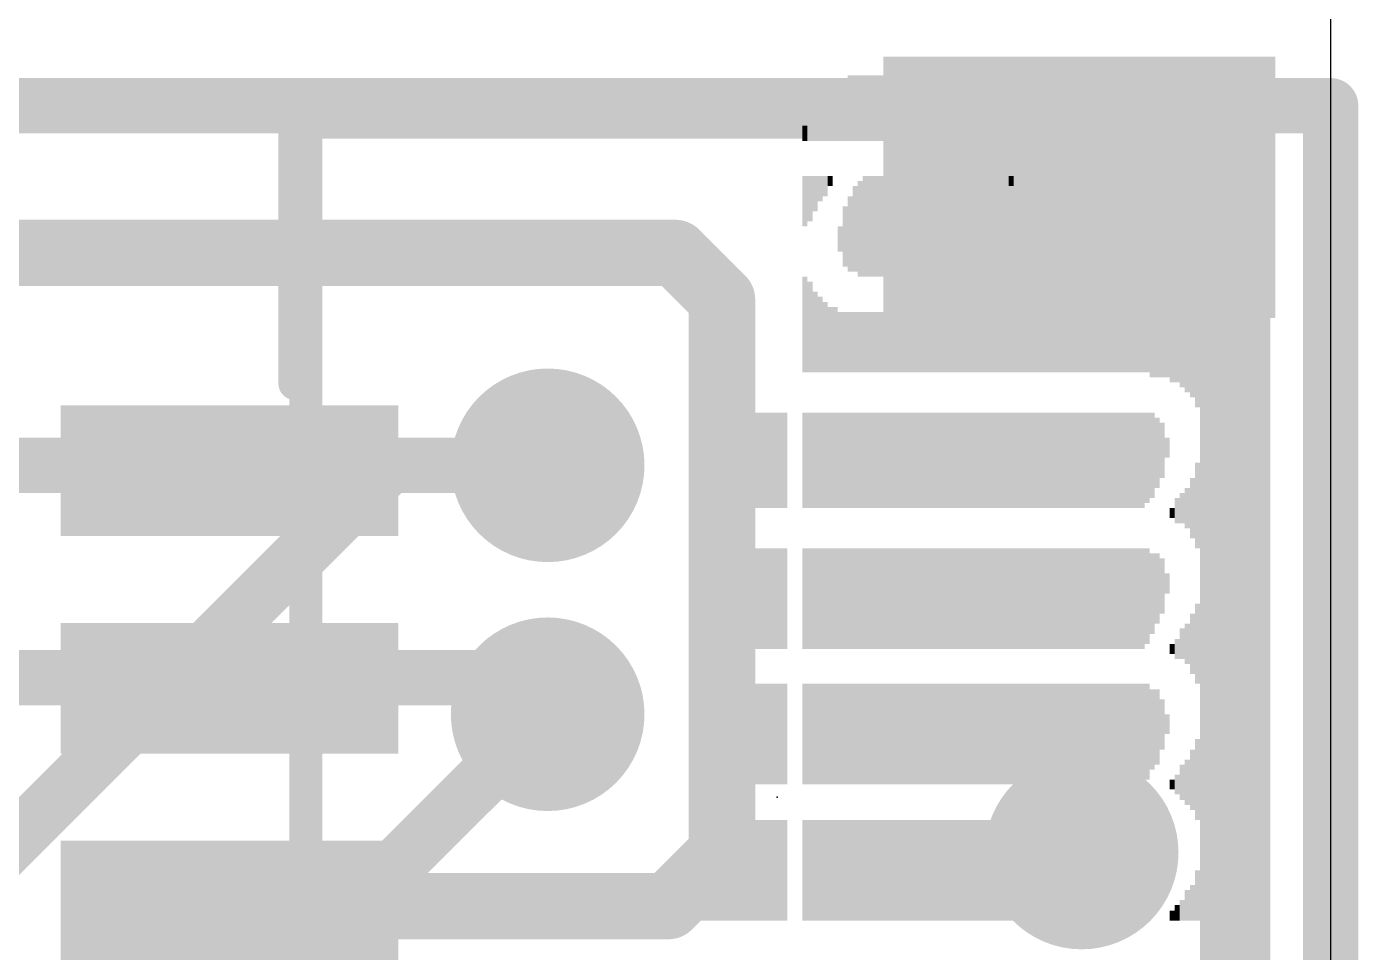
# Model space of a CAD drawing. Extents: x -8.6 to 30.2, y -8.2 to 38.7.
# Drawn here: x 19.41 to 25.53, y 7.54 to 11.79 of the extents above; entities that cross this region are included whole.
import ezdxf

# ---------------------------------------------------------------- set-up
doc = ezdxf.new("R2010")
doc.units = 0
for name, color, linetype in [('1', 12, 'CONTINUOUS'), ('16', 5, 'CONTINUOUS'), ('18', 110, 'CONTINUOUS'), ('20', 53, 'CONTINUOUS'), ('21', 40, 'CONTINUOUS'), ('22', 6, 'CONTINUOUS'), ('23', 40, 'CONTINUOUS'), ('47', 253, 'CONTINUOUS'), ('51', 253, 'CONTINUOUS')]:
    doc.layers.add(name, color=color, linetype=linetype)

# ---------------------------------------------------------------- blocks, each defined once
blk = doc.blocks.new('RECT')
blk.add_solid([(-0.5, -0.5), (0.5, -0.5), (-0.5, 0.5), (0.5, 0.5)])
blk = doc.blocks.new('ROUNDV')
at = {"const_width": 0.5}
blk.add_lwpolyline([(0, -0.25, 1), (0, 0.25, 1), (0, -0.25)], format="xyb", dxfattribs=at)

msp = doc.modelspace()

# ---------------------------------------------------------------- linework, layer by layer
at = {"layer": '1'}
for points, const_width in [([(0, 11.43), (25.4, 11.43)], 0.254), ([(25.4, 11.43), (25.4, 0)], 0.254), ([(18.086, 10.754), (22.393, 10.754)], 0.3048), ([(22.393, 10.754), (22.606, 10.541)], 0.3048), ([(22.606, 10.541), (22.606, 8.001)], 0.3048), ([(19.177, 9.779), (20.322, 9.779)], 0.254), ([(20.322, 9.779), (20.346, 9.755)], 0.254), ([(20.346, 9.755), (20.37, 9.779)], 0.254), ([(20.37, 9.779), (21.8059, 9.779)], 0.254), ([(18.086, 8.804), (20.297, 8.804)], 0.254), ([(20.297, 8.804), (20.346, 8.755)], 0.254), ([(21.6379, 8.804), (20.297, 8.804)], 0.254), ([(21.8059, 8.636), (21.6379, 8.804)], 0.254), ([(22.606, 8.001), (22.36, 7.755)], 0.3048), ([(22.36, 7.755), (20.346, 7.755)], 0.3048)]:
    msp.add_lwpolyline(points, dxfattribs=dict(at, const_width=const_width))
for points, const_width in [([(25.4635, 11.43, 1), (25.3365, 11.43)], 0.127), ([(25.4, 11.3665, 1), (25.4, 11.4935)], 0.127), ([(22.4469, 10.8079, 1), (22.3391, 10.7001)], 0.1524), ([(22.393, 10.6778, 1), (22.393, 10.8302)], 0.1524), ([(22.6822, 10.541, 1), (22.5298, 10.541)], 0.1524), ([(22.5521, 10.4871, 1), (22.6599, 10.5949)], 0.1524), ([(20.3669, 9.8239, 1), (20.2771, 9.7341)], 0.127), ([(20.37, 9.8425, 1), (20.37, 9.7155)], 0.127), ([(20.322, 9.7155, 1), (20.322, 9.8425)], 0.127), ([(20.4149, 9.7341, 1), (20.3251, 9.8239)], 0.127), ([(21.8059, 9.7155, 1), (21.8059, 9.8425)], 0.127), ([(20.3011, 9.7999, 1), (20.3909, 9.7101)], 0.127), ([(20.3011, 9.7101, 1), (20.3909, 9.7999)], 0.127), ([(20.3419, 8.8489, 1), (20.2521, 8.7591)], 0.127), ([(20.297, 8.8675, 1), (20.297, 8.7405)], 0.127), ([(20.297, 8.7405, 1), (20.297, 8.8675)], 0.127), ([(21.6828, 8.8489, 1), (21.593, 8.7591)], 0.127), ([(21.6379, 8.7405, 1), (21.6379, 8.8675)], 0.127), ([(20.3011, 8.7101, 1), (20.3909, 8.7999)], 0.127), ([(21.761, 8.5911, 1), (21.8508, 8.6809)], 0.127), ([(22.6599, 7.9471, 1), (22.5521, 8.0549)], 0.1524), ([(22.5298, 8.001, 1), (22.6822, 8.001)], 0.1524), ([(20.346, 7.8312, 1), (20.346, 7.6788)], 0.1524), ([(22.36, 7.6788, 1), (22.36, 7.8312)], 0.1524), ([(22.3061, 7.8089, 1), (22.4139, 7.7011)], 0.1524)]:
    msp.add_lwpolyline(points, format="xyb", dxfattribs=dict(at, const_width=const_width))
at = {"layer": '16', "const_width": 0.254}
for points in [[(0, 11.43), (25.4, 11.43)], [(25.4, 11.43), (25.4, 0)], [(21.082, 9.779), (15.367, 4.064)], [(21.8059, 9.779), (21.082, 9.779)], [(20.32, 7.1501), (21.8059, 8.636)]]:
    msp.add_lwpolyline(points, dxfattribs=at)
at = {"layer": '16', "const_width": 0.127}
for points in [[(25.4635, 11.43, 1), (25.3365, 11.43)], [(25.4, 11.3665, 1), (25.4, 11.4935)], [(21.082, 9.8425, 1), (21.082, 9.7155)], [(21.1269, 9.7341, 1), (21.0371, 9.8239)], [(21.8059, 9.7155, 1), (21.8059, 9.8425)], [(21.8508, 8.5911, 1), (21.761, 8.6809)]]:
    msp.add_lwpolyline(points, format="xyb", dxfattribs=at)
at = {"layer": '20'}
msp.add_line((25.4, 2.54), (25.4, 29.21), dxfattribs=at)
at = {"layer": '21', "const_width": 0.1524}
for points in [[(20.646, 10.155), (20.646, 11.355)], [(20.646, 11.355), (23.246, 11.355)], [(24.946, 6.155), (24.946, 10.355)]]:
    msp.add_lwpolyline(points, dxfattribs=at)
at = {"layer": '21', "const_width": 0.0762}
for points in [[(20.6841, 11.355, 1), (20.6079, 11.355)], [(20.646, 11.3931, 1), (20.646, 11.3169)], [(23.246, 11.3169, 1), (23.246, 11.3931)], [(24.9841, 10.355, 1), (24.9079, 10.355)], [(20.6079, 10.155, 1), (20.6841, 10.155)]]:
    msp.add_lwpolyline(points, format="xyb", dxfattribs=at)
at = {"layer": '23'}
msp.add_point((22.86, 8.255), dxfattribs=at)
at = {"layer": '47', "const_width": 0.13}
msp.add_lwpolyline([(25.4, 9.144), (25.4, -8.173)], dxfattribs=at)
at = {"layer": '47', "const_width": 0.065}
msp.add_lwpolyline([(25.4325, 9.144, 1), (25.3675, 9.144)], format="xyb", dxfattribs=at)
at = {"layer": '51', "const_width": 0.1524}
for points in [[(20.696, 5.255), (20.696, 11.355)], [(20.696, 11.355), (24.946, 11.355)], [(24.946, 11.355), (24.946, 5.255)]]:
    msp.add_lwpolyline(points, dxfattribs=at)
at = {"layer": '51', "const_width": 0.0762}
for points in [[(20.7341, 11.355, 1), (20.6579, 11.355)], [(20.696, 11.3931, 1), (20.696, 11.3169)], [(24.9841, 11.355, 1), (24.9079, 11.355)], [(24.946, 11.3169, 1), (24.946, 11.3931)]]:
    msp.add_lwpolyline(points, format="xyb", dxfattribs=at)

# ---------------------------------------------------------------- block references
at = {"layer": '1', "rotation": 180}
for p, xscale, yscale in [((24.246, 11.055), 1.8, 1.2), ((20.346, 9.755), 1.55, 0.6), ((20.346, 8.755), 1.55, 0.6), ((20.346, 7.755), 1.55, 0.6)]:
    msp.add_blockref('RECT', p, dxfattribs=dict(at, xscale=xscale, yscale=yscale))
at = {"layer": '18', "xscale": 0.889, "yscale": 0.889}
for p in [(21.8059, 9.779), (21.8059, 9.779), (21.8059, 8.636), (21.8059, 8.636), (24.257, 8.001), (24.257, 8.001)]:
    msp.add_blockref('ROUNDV', p, dxfattribs=at)
at = {"layer": '22', "rotation": 90}
for p, xscale, yscale in [((23.1949, 11.4186), 0.3023, 0.0231), ((23.218, 11.4186), 0.3023, 0.0231), ((23.241, 11.4186), 0.3023, 0.0229), ((23.264, 11.4186), 0.3023, 0.0231), ((23.2871, 11.4186), 0.3023, 0.0231), ((23.3102, 11.4186), 0.3023, 0.0231), ((23.3333, 11.4186), 0.3023, 0.0231), ((23.3564, 11.4186), 0.3023, 0.0231), ((23.3796, 11.4186), 0.3023, 0.0231), ((23.4027, 11.4186), 0.3023, 0.0231), ((23.4258, 11.4186), 0.3023, 0.0231), ((23.4489, 11.4186), 0.3023, 0.0231), ((23.472, 11.4186), 0.3023, 0.0231), ((23.495, 11.4186), 0.3023, 0.0229), ((23.518, 11.4186), 0.3023, 0.0231), ((23.5411, 11.4186), 0.3023, 0.0231), ((23.5642, 11.4186), 0.3023, 0.0231), ((23.5873, 11.4186), 0.3023, 0.0231), ((23.6104, 11.4186), 0.3023, 0.0231), ((23.6336, 11.4186), 0.3023, 0.0231), ((23.6567, 11.4186), 0.3023, 0.0231), ((23.6798, 11.4186), 0.3023, 0.0231), ((23.7029, 11.4186), 0.3023, 0.0231), ((23.726, 11.4186), 0.3023, 0.0231), ((23.749, 11.4186), 0.3023, 0.0229), ((23.772, 11.4186), 0.3023, 0.0231), ((23.7951, 11.4186), 0.3023, 0.0231), ((23.8182, 11.4186), 0.3023, 0.0231), ((23.8413, 11.4186), 0.3023, 0.0231), ((23.8644, 11.4186), 0.3023, 0.0231), ((23.8876, 11.4186), 0.3023, 0.0231), ((23.9107, 11.4186), 0.3023, 0.0231), ((23.9338, 11.4186), 0.3023, 0.0231), ((23.9569, 11.4186), 0.3023, 0.0231), ((23.98, 11.4186), 0.3023, 0.0231), ((24.003, 11.4186), 0.3023, 0.0229), ((24.026, 11.4186), 0.3023, 0.0231), ((24.0491, 11.4186), 0.3023, 0.0231), ((24.0722, 11.4186), 0.3023, 0.0231), ((24.0953, 11.4186), 0.3023, 0.0231), ((24.1184, 11.4186), 0.3023, 0.0231), ((24.1416, 11.4186), 0.3023, 0.0231), ((24.1647, 11.4186), 0.3023, 0.0231), ((24.1878, 11.4186), 0.3023, 0.0231), ((24.2109, 11.4186), 0.3023, 0.0231), ((24.234, 11.4186), 0.3023, 0.0231), ((24.257, 11.4186), 0.3023, 0.0229), ((24.28, 11.4186), 0.3023, 0.0231), ((24.3031, 11.4186), 0.3023, 0.0231), ((24.3262, 11.4186), 0.3023, 0.0231), ((24.3493, 11.4186), 0.3023, 0.0231), ((24.3724, 11.4186), 0.3023, 0.0231), ((24.3956, 11.4186), 0.3023, 0.0231), ((24.4187, 11.4186), 0.3023, 0.0231), ((24.4418, 11.4186), 0.3023, 0.0231), ((24.4649, 11.4186), 0.3023, 0.0231), ((24.488, 11.4186), 0.3023, 0.0231), ((24.511, 11.4186), 0.3023, 0.0229), ((24.534, 11.4186), 0.3023, 0.0231), ((24.5571, 11.4071), 0.3251, 0.0231), ((24.5802, 11.4071), 0.3251, 0.0231), ((24.6033, 11.4071), 0.3251, 0.0231), ((24.6264, 11.3957), 0.348, 0.0231), ((24.6496, 11.3957), 0.348, 0.0231), ((24.6727, 11.3843), 0.3708, 0.0231), ((24.6958, 11.3843), 0.3708, 0.0231), ((24.7189, 11.3728), 0.3937, 0.0231), ((24.742, 11.35), 0.4394, 0.0231), ((24.765, 11.3386), 0.4623, 0.0229), ((24.788, 11.303), 0.5334, 0.0231), ((24.8111, 8.81), 5.5194, 0.0231), ((24.8342, 8.81), 5.5194, 0.0231), ((24.8573, 8.81), 5.5194, 0.0231), ((24.8804, 8.81), 5.5194, 0.0231), ((24.9036, 8.81), 5.5194, 0.0231), ((23.0793, 11.383), 0.2311, 0.0231), ((23.1024, 11.3944), 0.254, 0.0231), ((23.1256, 11.3944), 0.254, 0.0231), ((23.1487, 11.4059), 0.2769, 0.0231), ((23.1718, 11.4059), 0.2769, 0.0231), ((24.9267, 8.7973), 5.494, 0.0231), ((24.9498, 8.7973), 5.494, 0.0231), ((24.9729, 8.7859), 5.4712, 0.0231), ((24.996, 8.7859), 5.4712, 0.0231), ((25.019, 8.7744), 5.4483, 0.0229), ((23.0331, 11.3602), 0.1854, 0.0231), ((23.0562, 11.3716), 0.2083, 0.0231), ((25.042, 8.763), 5.4254, 0.0231), ((25.0651, 8.7516), 5.4026, 0.0231), ((23.01, 11.3373), 0.1397, 0.0231), ((25.0882, 8.7287), 5.3569, 0.0231), ((22.987, 11.303), 0.0711, 0.0229), ((25.1113, 8.6944), 5.2883, 0.0231), ((22.987, 10.9919), 0.2311, 0.0229), ((23.01, 11.0033), 0.2083, 0.0231), ((23.0331, 11.0261), 0.1626, 0.0231), ((23.0562, 11.049), 0.1168, 0.0231), ((23.0793, 11.0604), 0.094, 0.0231), ((23.1024, 11.0846), 0.0457, 0.0231), ((23.241, 10.8649), 0.4394, 0.0229), ((23.264, 10.8763), 0.4623, 0.0231), ((23.2871, 10.8763), 0.4623, 0.0231), ((23.3102, 10.8763), 0.4623, 0.0231), ((23.3333, 10.8763), 0.4623, 0.0231), ((23.3564, 10.8763), 0.4623, 0.0231), ((23.3796, 10.8763), 0.4623, 0.0231), ((23.4027, 10.8763), 0.4623, 0.0231), ((23.4258, 10.8763), 0.4623, 0.0231), ((23.4489, 10.8763), 0.4623, 0.0231), ((23.472, 10.8763), 0.4623, 0.0231), ((23.495, 10.8763), 0.4623, 0.0229), ((23.518, 10.8763), 0.4623, 0.0231), ((23.5411, 10.8763), 0.4623, 0.0231), ((23.5642, 10.8763), 0.4623, 0.0231), ((23.5873, 10.8763), 0.4623, 0.0231), ((23.6104, 10.8763), 0.4623, 0.0231), ((23.6336, 10.8763), 0.4623, 0.0231), ((23.6567, 10.8763), 0.4623, 0.0231), ((23.6798, 10.8763), 0.4623, 0.0231), ((23.7029, 10.8763), 0.4623, 0.0231), ((23.726, 10.8877), 0.4394, 0.0231), ((23.749, 10.8877), 0.4394, 0.0229), ((23.772, 10.8991), 0.4166, 0.0231), ((23.7951, 10.9106), 0.3937, 0.0231), ((23.8182, 10.9334), 0.348, 0.0231), ((23.8413, 10.9576), 0.2997, 0.0231), ((23.8644, 10.9919), 0.2311, 0.0231), ((23.8876, 11.0147), 0.1854, 0.0231), ((23.9107, 11.049), 0.1168, 0.0231), ((23.9338, 11.0846), 0.0457, 0.0231), ((24.0953, 10.6451), 0.8788, 0.0231), ((24.1184, 10.6566), 0.9017, 0.0231), ((24.1416, 10.6566), 0.9017, 0.0231), ((24.1647, 10.6566), 0.9017, 0.0231), ((24.1878, 10.6566), 0.9017, 0.0231), ((24.2109, 10.6566), 0.9017, 0.0231), ((24.234, 10.8877), 0.4394, 0.0231), ((24.257, 10.8877), 0.4394, 0.0229), ((24.28, 10.8877), 0.4394, 0.0231), ((24.3031, 10.8877), 0.4394, 0.0231), ((24.3262, 10.8877), 0.4394, 0.0231), ((24.3493, 10.8877), 0.4394, 0.0231), ((24.3724, 10.8877), 0.4394, 0.0231), ((24.3956, 10.8877), 0.4394, 0.0231), ((24.4187, 10.8877), 0.4394, 0.0231), ((24.4418, 10.8877), 0.4394, 0.0231), ((24.4649, 10.8877), 0.4394, 0.0231), ((24.488, 10.8877), 0.4394, 0.0231), ((24.511, 10.8877), 0.4394, 0.0229), ((24.534, 10.8763), 0.4166, 0.0231), ((24.5571, 10.8763), 0.4166, 0.0231), ((23.1949, 10.8407), 0.3454, 0.0231), ((23.218, 10.8649), 0.3937, 0.0231), ((24.0722, 10.6096), 0.8077, 0.0231), ((24.5802, 10.8763), 0.3708, 0.0231), ((24.6033, 10.8877), 0.348, 0.0231), ((24.6264, 10.875), 0.2769, 0.0231), ((23.1718, 10.8293), 0.2769, 0.0231), ((24.0491, 10.5753), 0.7391, 0.0231), ((24.6496, 10.8877), 0.1143, 0.0231), ((24.026, 10.5524), 0.6934, 0.0231), ((23.1487, 10.8179), 0.1168, 0.0231), ((24.003, 10.5181), 0.6248, 0.0229), ((23.98, 10.4826), 0.5537, 0.0231), ((23.9569, 10.4597), 0.508, 0.0231), ((24.788, 10.3797), 0.668, 0.0231), ((22.987, 10.4254), 0.4394, 0.0229), ((23.9338, 10.4369), 0.4623, 0.0231), ((24.765, 10.3797), 0.5766, 0.0229), ((23.01, 10.414), 0.4166, 0.0231), ((23.0331, 10.3911), 0.3708, 0.0231), ((23.8876, 10.3911), 0.3708, 0.0231), ((23.9107, 10.414), 0.4166, 0.0231), ((24.6958, 10.3683), 0.4166, 0.0231), ((24.7189, 10.3683), 0.4623, 0.0231), ((24.742, 10.3683), 0.508, 0.0231), ((23.0562, 10.3797), 0.348, 0.0231), ((23.0793, 10.367), 0.3226, 0.0231), ((23.8182, 10.367), 0.3226, 0.0231), ((23.8413, 10.367), 0.3226, 0.0231), ((23.8644, 10.3797), 0.348, 0.0231), ((24.6033, 10.3556), 0.3454, 0.0231), ((24.6264, 10.3556), 0.3454, 0.0231), ((24.6496, 10.3683), 0.3708, 0.0231), ((24.6727, 10.3568), 0.3937, 0.0231), ((23.1024, 10.3556), 0.2997, 0.0231), ((23.1256, 10.3556), 0.2997, 0.0231), ((23.1487, 10.3442), 0.2769, 0.0231), ((23.1718, 10.3442), 0.2769, 0.0231), ((23.1949, 10.3442), 0.2769, 0.0231), ((23.218, 10.3442), 0.2769, 0.0231), ((23.241, 10.3442), 0.2769, 0.0229), ((23.264, 10.3442), 0.2769, 0.0231), ((23.2871, 10.3442), 0.2769, 0.0231), ((23.3102, 10.3442), 0.2769, 0.0231), ((23.3333, 10.3442), 0.2769, 0.0231), ((23.3564, 10.3442), 0.2769, 0.0231), ((23.3796, 10.3442), 0.2769, 0.0231), ((23.4027, 10.3442), 0.2769, 0.0231), ((23.4258, 10.3442), 0.2769, 0.0231), ((23.4489, 10.3442), 0.2769, 0.0231), ((23.472, 10.3442), 0.2769, 0.0231), ((23.495, 10.3442), 0.2769, 0.0229), ((23.518, 10.3442), 0.2769, 0.0231), ((23.5411, 10.3442), 0.2769, 0.0231), ((23.5642, 10.3442), 0.2769, 0.0231), ((23.5873, 10.3442), 0.2769, 0.0231), ((23.6104, 10.3442), 0.2769, 0.0231), ((23.6336, 10.3442), 0.2769, 0.0231), ((23.6567, 10.3442), 0.2769, 0.0231), ((23.6798, 10.3442), 0.2769, 0.0231), ((23.7029, 10.3442), 0.2769, 0.0231), ((23.726, 10.3442), 0.2769, 0.0231), ((23.749, 10.3442), 0.2769, 0.0229), ((23.772, 10.3556), 0.2997, 0.0231), ((23.7951, 10.3556), 0.2997, 0.0231), ((24.234, 10.3442), 0.2769, 0.0231), ((24.257, 10.3442), 0.2769, 0.0229), ((24.28, 10.3442), 0.2769, 0.0231), ((24.3031, 10.3442), 0.2769, 0.0231), ((24.3262, 10.3442), 0.2769, 0.0231), ((24.3493, 10.3442), 0.2769, 0.0231), ((24.3724, 10.3442), 0.2769, 0.0231), ((24.3956, 10.3442), 0.2769, 0.0231), ((24.4187, 10.3442), 0.2769, 0.0231), ((24.4418, 10.3442), 0.2769, 0.0231), ((24.4649, 10.3442), 0.2769, 0.0231), ((24.488, 10.3556), 0.2997, 0.0231), ((24.511, 10.3556), 0.2997, 0.0229), ((24.534, 10.3556), 0.2997, 0.0231), ((24.5571, 10.3556), 0.2997, 0.0231), ((24.5802, 10.3442), 0.3226, 0.0231), ((22.479, 9.8019), 0.4369, 0.0229), ((22.502, 9.8019), 0.4369, 0.0231), ((22.5251, 9.8019), 0.4369, 0.0231), ((22.5482, 9.8019), 0.4369, 0.0231), ((22.5713, 9.8019), 0.4369, 0.0231), ((22.5944, 9.8019), 0.4369, 0.0231), ((22.6176, 9.8019), 0.4369, 0.0231), ((22.6407, 9.8019), 0.4369, 0.0231), ((22.6638, 9.8019), 0.4369, 0.0231), ((22.6869, 9.8019), 0.4369, 0.0231), ((22.71, 9.8019), 0.4369, 0.0231), ((22.733, 9.8019), 0.4369, 0.0229), ((22.756, 9.8019), 0.4369, 0.0231), ((22.7791, 9.8019), 0.4369, 0.0231), ((22.8022, 9.8019), 0.4369, 0.0231), ((22.8253, 9.8019), 0.4369, 0.0231), ((22.8484, 9.8019), 0.4369, 0.0231), ((22.8716, 9.8019), 0.4369, 0.0231), ((22.8947, 9.8019), 0.4369, 0.0231), ((22.987, 9.8019), 0.4369, 0.0229), ((23.01, 9.8019), 0.4369, 0.0231), ((23.0331, 9.8019), 0.4369, 0.0231), ((23.0562, 9.8019), 0.4369, 0.0231), ((23.0793, 9.8019), 0.4369, 0.0231), ((23.1024, 9.8019), 0.4369, 0.0231), ((23.1256, 9.8019), 0.4369, 0.0231), ((23.1487, 9.8019), 0.4369, 0.0231), ((23.1718, 9.8019), 0.4369, 0.0231), ((23.1949, 9.8019), 0.4369, 0.0231), ((23.218, 9.8019), 0.4369, 0.0231), ((23.241, 9.8019), 0.4369, 0.0229), ((23.264, 9.8019), 0.4369, 0.0231), ((23.2871, 9.8019), 0.4369, 0.0231), ((23.3102, 9.8019), 0.4369, 0.0231), ((23.3333, 9.8019), 0.4369, 0.0231), ((23.3564, 9.8019), 0.4369, 0.0231), ((23.3796, 9.8019), 0.4369, 0.0231), ((23.4027, 9.8019), 0.4369, 0.0231), ((23.4258, 9.8019), 0.4369, 0.0231), ((23.4489, 9.8019), 0.4369, 0.0231), ((23.472, 9.8019), 0.4369, 0.0231), ((23.495, 9.8019), 0.4369, 0.0229), ((23.518, 9.8019), 0.4369, 0.0231), ((23.5411, 9.8019), 0.4369, 0.0231), ((23.5642, 9.8019), 0.4369, 0.0231), ((23.5873, 9.8019), 0.4369, 0.0231), ((23.6104, 9.8019), 0.4369, 0.0231), ((23.6336, 9.8019), 0.4369, 0.0231), ((23.6567, 9.8019), 0.4369, 0.0231), ((23.6798, 9.8019), 0.4369, 0.0231), ((23.7029, 9.8019), 0.4369, 0.0231), ((23.726, 9.8019), 0.4369, 0.0231), ((23.749, 9.8019), 0.4369, 0.0229), ((23.772, 9.8019), 0.4369, 0.0231), ((23.7951, 9.8019), 0.4369, 0.0231), ((23.8182, 9.8019), 0.4369, 0.0231), ((23.8413, 9.8019), 0.4369, 0.0231), ((23.8644, 9.8019), 0.4369, 0.0231), ((23.8876, 9.8019), 0.4369, 0.0231), ((23.9107, 9.8019), 0.4369, 0.0231), ((23.9338, 9.8019), 0.4369, 0.0231), ((23.9569, 9.8019), 0.4369, 0.0231), ((23.98, 9.8019), 0.4369, 0.0231), ((24.003, 9.8019), 0.4369, 0.0229), ((24.026, 9.8019), 0.4369, 0.0231), ((24.0491, 9.8019), 0.4369, 0.0231), ((24.0722, 9.8019), 0.4369, 0.0231), ((24.0953, 9.8019), 0.4369, 0.0231), ((24.1184, 9.8019), 0.4369, 0.0231), ((24.1416, 9.8019), 0.4369, 0.0231), ((24.1647, 9.8019), 0.4369, 0.0231), ((24.1878, 9.8019), 0.4369, 0.0231), ((24.2109, 9.8019), 0.4369, 0.0231), ((24.234, 9.8019), 0.4369, 0.0231), ((24.257, 9.8019), 0.4369, 0.0229), ((24.28, 9.8019), 0.4369, 0.0231), ((24.3031, 9.8019), 0.4369, 0.0231), ((24.3262, 9.8019), 0.4369, 0.0231), ((24.3493, 9.8019), 0.4369, 0.0231), ((24.3724, 9.8019), 0.4369, 0.0231), ((24.3956, 9.8019), 0.4369, 0.0231), ((24.4187, 9.8019), 0.4369, 0.0231), ((24.4418, 9.8019), 0.4369, 0.0231), ((24.4649, 9.8019), 0.4369, 0.0231), ((24.488, 9.8019), 0.4369, 0.0231), ((24.511, 9.8019), 0.4369, 0.0229), ((24.534, 9.8019), 0.4369, 0.0231), ((24.5571, 9.8133), 0.414, 0.0231), ((24.5802, 9.8247), 0.3912, 0.0231), ((24.6033, 9.8361), 0.3226, 0.0231), ((24.6264, 9.8476), 0.254, 0.0231), ((24.6496, 9.8603), 0.0914, 0.0231), ((24.788, 9.5949), 0.3937, 0.0231), ((24.765, 9.5822), 0.2769, 0.0229), ((24.742, 9.5822), 0.1854, 0.0231), ((24.6958, 9.5707), 0.1168, 0.0231), ((24.7189, 9.5822), 0.1397, 0.0231), ((24.6727, 9.5606), 0.0457, 0.0231), ((22.479, 9.1669), 0.4623, 0.0229), ((22.502, 9.1669), 0.4623, 0.0231), ((22.5251, 9.1669), 0.4623, 0.0231), ((22.5482, 9.1669), 0.4623, 0.0231), ((22.5713, 9.1669), 0.4623, 0.0231), ((22.5944, 9.1669), 0.4623, 0.0231), ((22.6176, 9.1669), 0.4623, 0.0231), ((22.6407, 9.1669), 0.4623, 0.0231), ((22.6638, 9.1669), 0.4623, 0.0231), ((22.6869, 9.1669), 0.4623, 0.0231), ((22.71, 9.1669), 0.4623, 0.0231), ((22.733, 9.1669), 0.4623, 0.0229), ((22.756, 9.1669), 0.4623, 0.0231), ((22.7791, 9.1669), 0.4623, 0.0231), ((22.8022, 9.1669), 0.4623, 0.0231), ((22.8253, 9.1669), 0.4623, 0.0231), ((22.8484, 9.1669), 0.4623, 0.0231), ((22.8716, 9.1669), 0.4623, 0.0231), ((22.8947, 9.1669), 0.4623, 0.0231), ((22.987, 9.1669), 0.4623, 0.0229), ((23.01, 9.1669), 0.4623, 0.0231), ((23.0331, 9.1669), 0.4623, 0.0231), ((23.0562, 9.1669), 0.4623, 0.0231), ((23.0793, 9.1669), 0.4623, 0.0231), ((23.1024, 9.1669), 0.4623, 0.0231), ((23.1256, 9.1669), 0.4623, 0.0231), ((23.1487, 9.1669), 0.4623, 0.0231), ((23.1718, 9.1669), 0.4623, 0.0231), ((23.1949, 9.1669), 0.4623, 0.0231), ((23.218, 9.1669), 0.4623, 0.0231), ((23.241, 9.1669), 0.4623, 0.0229), ((23.264, 9.1669), 0.4623, 0.0231), ((23.2871, 9.1669), 0.4623, 0.0231), ((23.3102, 9.1669), 0.4623, 0.0231), ((23.3333, 9.1669), 0.4623, 0.0231), ((23.3564, 9.1669), 0.4623, 0.0231), ((23.3796, 9.1669), 0.4623, 0.0231), ((23.4027, 9.1669), 0.4623, 0.0231), ((23.4258, 9.1669), 0.4623, 0.0231), ((23.4489, 9.1669), 0.4623, 0.0231), ((23.472, 9.1669), 0.4623, 0.0231), ((23.495, 9.1669), 0.4623, 0.0229), ((23.518, 9.1669), 0.4623, 0.0231), ((23.5411, 9.1669), 0.4623, 0.0231), ((23.5642, 9.1669), 0.4623, 0.0231), ((23.5873, 9.1669), 0.4623, 0.0231), ((23.6104, 9.1669), 0.4623, 0.0231), ((23.6336, 9.1669), 0.4623, 0.0231), ((23.6567, 9.1669), 0.4623, 0.0231), ((23.6798, 9.1669), 0.4623, 0.0231), ((23.7029, 9.1669), 0.4623, 0.0231), ((23.726, 9.1669), 0.4623, 0.0231), ((23.749, 9.1669), 0.4623, 0.0229), ((23.772, 9.1669), 0.4623, 0.0231), ((23.7951, 9.1669), 0.4623, 0.0231), ((23.8182, 9.1669), 0.4623, 0.0231), ((23.8413, 9.1669), 0.4623, 0.0231), ((23.8644, 9.1669), 0.4623, 0.0231), ((23.8876, 9.1669), 0.4623, 0.0231), ((23.9107, 9.1669), 0.4623, 0.0231), ((23.9338, 9.1669), 0.4623, 0.0231), ((23.9569, 9.1669), 0.4623, 0.0231), ((23.98, 9.1669), 0.4623, 0.0231), ((24.003, 9.1669), 0.4623, 0.0229), ((24.026, 9.1669), 0.4623, 0.0231), ((24.0491, 9.1669), 0.4623, 0.0231), ((24.0722, 9.1669), 0.4623, 0.0231), ((24.0953, 9.1669), 0.4623, 0.0231), ((24.1184, 9.1669), 0.4623, 0.0231), ((24.1416, 9.1669), 0.4623, 0.0231), ((24.1647, 9.1669), 0.4623, 0.0231), ((24.1878, 9.1669), 0.4623, 0.0231), ((24.2109, 9.1669), 0.4623, 0.0231), ((24.234, 9.1669), 0.4623, 0.0231), ((24.257, 9.1669), 0.4623, 0.0229), ((24.28, 9.1669), 0.4623, 0.0231), ((24.3031, 9.1669), 0.4623, 0.0231), ((24.3262, 9.1669), 0.4623, 0.0231), ((24.3493, 9.1669), 0.4623, 0.0231), ((24.3724, 9.1669), 0.4623, 0.0231), ((24.3956, 9.1669), 0.4623, 0.0231), ((24.4187, 9.1669), 0.4623, 0.0231), ((24.4418, 9.1669), 0.4623, 0.0231), ((24.4649, 9.1669), 0.4623, 0.0231), ((24.488, 9.1669), 0.4623, 0.0231), ((24.511, 9.1669), 0.4623, 0.0229), ((24.534, 9.1669), 0.4623, 0.0231), ((24.5571, 9.1783), 0.4394, 0.0231), ((24.5802, 9.1897), 0.3708, 0.0231), ((24.6033, 9.2139), 0.3226, 0.0231), ((24.6264, 9.2253), 0.254, 0.0231), ((24.6496, 9.2367), 0.094, 0.0231), ((24.788, 8.9599), 0.3683, 0.0231), ((24.742, 8.9599), 0.1854, 0.0231), ((24.765, 8.9599), 0.2769, 0.0229), ((24.7189, 8.9599), 0.1397, 0.0231), ((24.6727, 8.9357), 0.0457, 0.0231), ((24.6958, 8.9357), 0.0914, 0.0231), ((22.479, 8.5446), 0.4623, 0.0229), ((22.502, 8.5446), 0.4623, 0.0231), ((22.5251, 8.5446), 0.4623, 0.0231), ((22.5482, 8.5446), 0.4623, 0.0231), ((22.5713, 8.5446), 0.4623, 0.0231), ((22.5944, 8.5446), 0.4623, 0.0231), ((22.6176, 8.5446), 0.4623, 0.0231), ((22.6407, 8.5446), 0.4623, 0.0231), ((22.6638, 8.5446), 0.4623, 0.0231), ((22.6869, 8.5446), 0.4623, 0.0231), ((22.71, 8.5446), 0.4623, 0.0231), ((22.733, 8.5446), 0.4623, 0.0229), ((22.756, 8.5446), 0.4623, 0.0231), ((22.7791, 8.5446), 0.4623, 0.0231), ((22.8022, 8.5446), 0.4623, 0.0231), ((22.8253, 8.5446), 0.4623, 0.0231), ((22.8484, 8.5446), 0.4623, 0.0231), ((22.8716, 8.5446), 0.4623, 0.0231), ((22.8947, 8.5446), 0.4623, 0.0231), ((22.987, 8.5446), 0.4623, 0.0229), ((23.01, 8.5446), 0.4623, 0.0231), ((23.0331, 8.5446), 0.4623, 0.0231), ((23.0562, 8.5446), 0.4623, 0.0231), ((23.0793, 8.5446), 0.4623, 0.0231), ((23.1024, 8.5446), 0.4623, 0.0231), ((23.1256, 8.5446), 0.4623, 0.0231), ((23.1487, 8.5446), 0.4623, 0.0231), ((23.1718, 8.5446), 0.4623, 0.0231), ((23.1949, 8.5446), 0.4623, 0.0231), ((23.218, 8.5446), 0.4623, 0.0231), ((23.241, 8.5446), 0.4623, 0.0229), ((23.264, 8.5446), 0.4623, 0.0231), ((23.2871, 8.5446), 0.4623, 0.0231), ((23.3102, 8.5446), 0.4623, 0.0231), ((23.3333, 8.5446), 0.4623, 0.0231), ((23.3564, 8.5446), 0.4623, 0.0231), ((23.3796, 8.5446), 0.4623, 0.0231), ((23.4027, 8.5446), 0.4623, 0.0231), ((23.4258, 8.5446), 0.4623, 0.0231), ((23.4489, 8.5446), 0.4623, 0.0231), ((23.472, 8.5446), 0.4623, 0.0231), ((23.495, 8.5446), 0.4623, 0.0229), ((23.518, 8.5446), 0.4623, 0.0231), ((23.5411, 8.5446), 0.4623, 0.0231), ((23.5642, 8.5446), 0.4623, 0.0231), ((23.5873, 8.5446), 0.4623, 0.0231), ((23.6104, 8.5446), 0.4623, 0.0231), ((23.6336, 8.5446), 0.4623, 0.0231), ((23.6567, 8.5446), 0.4623, 0.0231), ((23.6798, 8.5446), 0.4623, 0.0231), ((23.7029, 8.5446), 0.4623, 0.0231), ((23.726, 8.5446), 0.4623, 0.0231), ((23.749, 8.5446), 0.4623, 0.0229), ((23.772, 8.5446), 0.4623, 0.0231), ((23.7951, 8.5446), 0.4623, 0.0231), ((23.8182, 8.5446), 0.4623, 0.0231), ((23.8413, 8.5446), 0.4623, 0.0231), ((23.8644, 8.5446), 0.4623, 0.0231), ((23.8876, 8.5446), 0.4623, 0.0231), ((23.9107, 8.5446), 0.4623, 0.0231), ((23.9338, 8.5446), 0.4623, 0.0231), ((23.9569, 8.5446), 0.4623, 0.0231), ((23.98, 8.5446), 0.4623, 0.0231), ((24.003, 8.5446), 0.4623, 0.0229), ((24.026, 8.5446), 0.4623, 0.0231), ((24.0491, 8.5446), 0.4623, 0.0231), ((24.0722, 8.5446), 0.4623, 0.0231), ((24.0953, 8.5446), 0.4623, 0.0231), ((24.1184, 8.5446), 0.4623, 0.0231), ((24.1416, 8.5446), 0.4623, 0.0231), ((24.1647, 8.5446), 0.4623, 0.0231), ((24.1878, 8.5446), 0.4623, 0.0231), ((24.2109, 8.5446), 0.4623, 0.0231), ((24.234, 8.5446), 0.4623, 0.0231), ((24.257, 8.5446), 0.4623, 0.0229), ((24.28, 8.5446), 0.4623, 0.0231), ((24.3031, 8.5446), 0.4623, 0.0231), ((24.3262, 8.5446), 0.4623, 0.0231), ((24.3493, 8.5446), 0.4623, 0.0231), ((24.3724, 8.5446), 0.4623, 0.0231), ((24.3956, 8.5446), 0.4623, 0.0231), ((24.4187, 8.5446), 0.4623, 0.0231), ((24.4418, 8.5446), 0.4623, 0.0231), ((24.4649, 8.5446), 0.4623, 0.0231), ((24.488, 8.5446), 0.4623, 0.0231), ((24.511, 8.5446), 0.4623, 0.0229), ((24.534, 8.5446), 0.4623, 0.0231), ((24.5571, 8.556), 0.4394, 0.0231), ((24.5802, 8.5662), 0.3683, 0.0231), ((24.6033, 8.5776), 0.3454, 0.0231), ((24.6264, 8.589), 0.2311, 0.0231), ((24.6496, 8.5903), 0.0914, 0.0231), ((24.788, 8.3363), 0.3708, 0.0231), ((24.765, 8.335), 0.2769, 0.0229), ((24.7189, 8.3236), 0.1626, 0.0231), ((24.742, 8.3236), 0.2083, 0.0231), ((24.6727, 8.3134), 0.0457, 0.0231), ((24.6958, 8.3134), 0.0914, 0.0231), ((22.479, 7.9197), 0.4623, 0.0229), ((22.502, 7.9197), 0.4623, 0.0231), ((22.5251, 7.9197), 0.4623, 0.0231), ((22.5482, 7.9197), 0.4623, 0.0231), ((22.5713, 7.9197), 0.4623, 0.0231), ((22.5944, 7.9197), 0.4623, 0.0231), ((22.6176, 7.9197), 0.4623, 0.0231), ((22.6407, 7.9197), 0.4623, 0.0231), ((22.6638, 7.9197), 0.4623, 0.0231), ((22.6869, 7.9197), 0.4623, 0.0231), ((22.71, 7.9197), 0.4623, 0.0231), ((22.733, 7.9197), 0.4623, 0.0229), ((22.756, 7.9197), 0.4623, 0.0231), ((22.7791, 7.9197), 0.4623, 0.0231), ((22.8022, 7.9197), 0.4623, 0.0231), ((22.8253, 7.9197), 0.4623, 0.0231), ((22.8484, 7.9197), 0.4623, 0.0231), ((22.8716, 7.9197), 0.4623, 0.0231), ((22.8947, 7.9197), 0.4623, 0.0231), ((22.987, 7.9197), 0.4623, 0.0229), ((23.01, 7.9197), 0.4623, 0.0231), ((23.0331, 7.9197), 0.4623, 0.0231), ((23.0562, 7.9197), 0.4623, 0.0231), ((23.0793, 7.9197), 0.4623, 0.0231), ((23.1024, 7.9197), 0.4623, 0.0231), ((23.1256, 7.9197), 0.4623, 0.0231), ((23.1487, 7.9197), 0.4623, 0.0231), ((23.1718, 7.9197), 0.4623, 0.0231), ((23.1949, 7.9197), 0.4623, 0.0231), ((23.218, 7.9197), 0.4623, 0.0231), ((23.241, 7.9197), 0.4623, 0.0229), ((23.264, 7.9197), 0.4623, 0.0231), ((23.2871, 7.9197), 0.4623, 0.0231), ((23.3102, 7.9197), 0.4623, 0.0231), ((23.3333, 7.9197), 0.4623, 0.0231), ((23.3564, 7.9197), 0.4623, 0.0231), ((23.3796, 7.9197), 0.4623, 0.0231), ((23.4027, 7.9197), 0.4623, 0.0231), ((23.4258, 7.9197), 0.4623, 0.0231), ((23.4489, 7.9197), 0.4623, 0.0231), ((23.472, 7.9197), 0.4623, 0.0231), ((23.495, 7.9197), 0.4623, 0.0229), ((23.518, 7.9197), 0.4623, 0.0231), ((23.5411, 7.9197), 0.4623, 0.0231), ((23.5642, 7.9197), 0.4623, 0.0231), ((23.5873, 7.9197), 0.4623, 0.0231), ((23.6104, 7.9197), 0.4623, 0.0231), ((23.6336, 7.9197), 0.4623, 0.0231), ((23.6567, 7.9197), 0.4623, 0.0231), ((23.6798, 7.9197), 0.4623, 0.0231), ((23.7029, 7.9197), 0.4623, 0.0231), ((23.726, 7.9197), 0.4623, 0.0231), ((23.749, 7.9197), 0.4623, 0.0229), ((23.772, 7.9197), 0.4623, 0.0231), ((23.7951, 7.9197), 0.4623, 0.0231), ((23.8182, 7.9197), 0.4623, 0.0231), ((23.8413, 7.9197), 0.4623, 0.0231), ((23.8644, 7.9197), 0.4623, 0.0231), ((23.8876, 7.9197), 0.4623, 0.0231), ((23.9107, 7.9197), 0.4623, 0.0231), ((23.9338, 7.9197), 0.4623, 0.0231), ((23.9569, 7.9197), 0.4623, 0.0231), ((23.98, 7.9197), 0.4623, 0.0231), ((24.003, 7.9197), 0.4623, 0.0229), ((24.026, 7.9197), 0.4623, 0.0231), ((24.0491, 7.9197), 0.4623, 0.0231), ((24.0722, 7.9197), 0.4623, 0.0231), ((24.0953, 7.9197), 0.4623, 0.0231), ((24.1184, 7.9197), 0.4623, 0.0231), ((24.1416, 7.9197), 0.4623, 0.0231), ((24.1647, 7.9197), 0.4623, 0.0231), ((24.1878, 7.9197), 0.4623, 0.0231), ((24.2109, 7.9197), 0.4623, 0.0231), ((24.234, 7.9197), 0.4623, 0.0231), ((24.257, 7.9197), 0.4623, 0.0229), ((24.28, 7.9197), 0.4623, 0.0231), ((24.3031, 7.9197), 0.4623, 0.0231), ((24.3262, 7.9197), 0.4623, 0.0231), ((24.3493, 7.9197), 0.4623, 0.0231), ((24.3724, 7.9197), 0.4623, 0.0231), ((24.3956, 7.9197), 0.4623, 0.0231), ((24.4187, 7.9197), 0.4623, 0.0231), ((24.4418, 7.9197), 0.4623, 0.0231), ((24.4649, 7.9197), 0.4623, 0.0231), ((24.488, 7.9197), 0.4623, 0.0231), ((24.511, 7.9197), 0.4623, 0.0229), ((24.534, 7.9197), 0.4623, 0.0231), ((24.5571, 7.9312), 0.4394, 0.0231), ((24.5802, 7.9439), 0.3683, 0.0231), ((24.6033, 7.9667), 0.3226, 0.0231), ((24.6264, 7.9667), 0.2311, 0.0231), ((24.6496, 7.9896), 0.094, 0.0231), ((24.788, 7.8042), 0.2311, 0.0231), ((24.742, 7.7584), 0.1397, 0.0231), ((24.765, 7.7699), 0.1626, 0.0229), ((24.7189, 7.7356), 0.094, 0.0231), ((24.6727, 7.7114), 0.0457, 0.0231), ((24.6958, 7.7241), 0.0711, 0.0231)]:
    msp.add_blockref('RECT', p, dxfattribs=dict(at, xscale=xscale, yscale=yscale))

doc.saveas('drawing.dxf')
